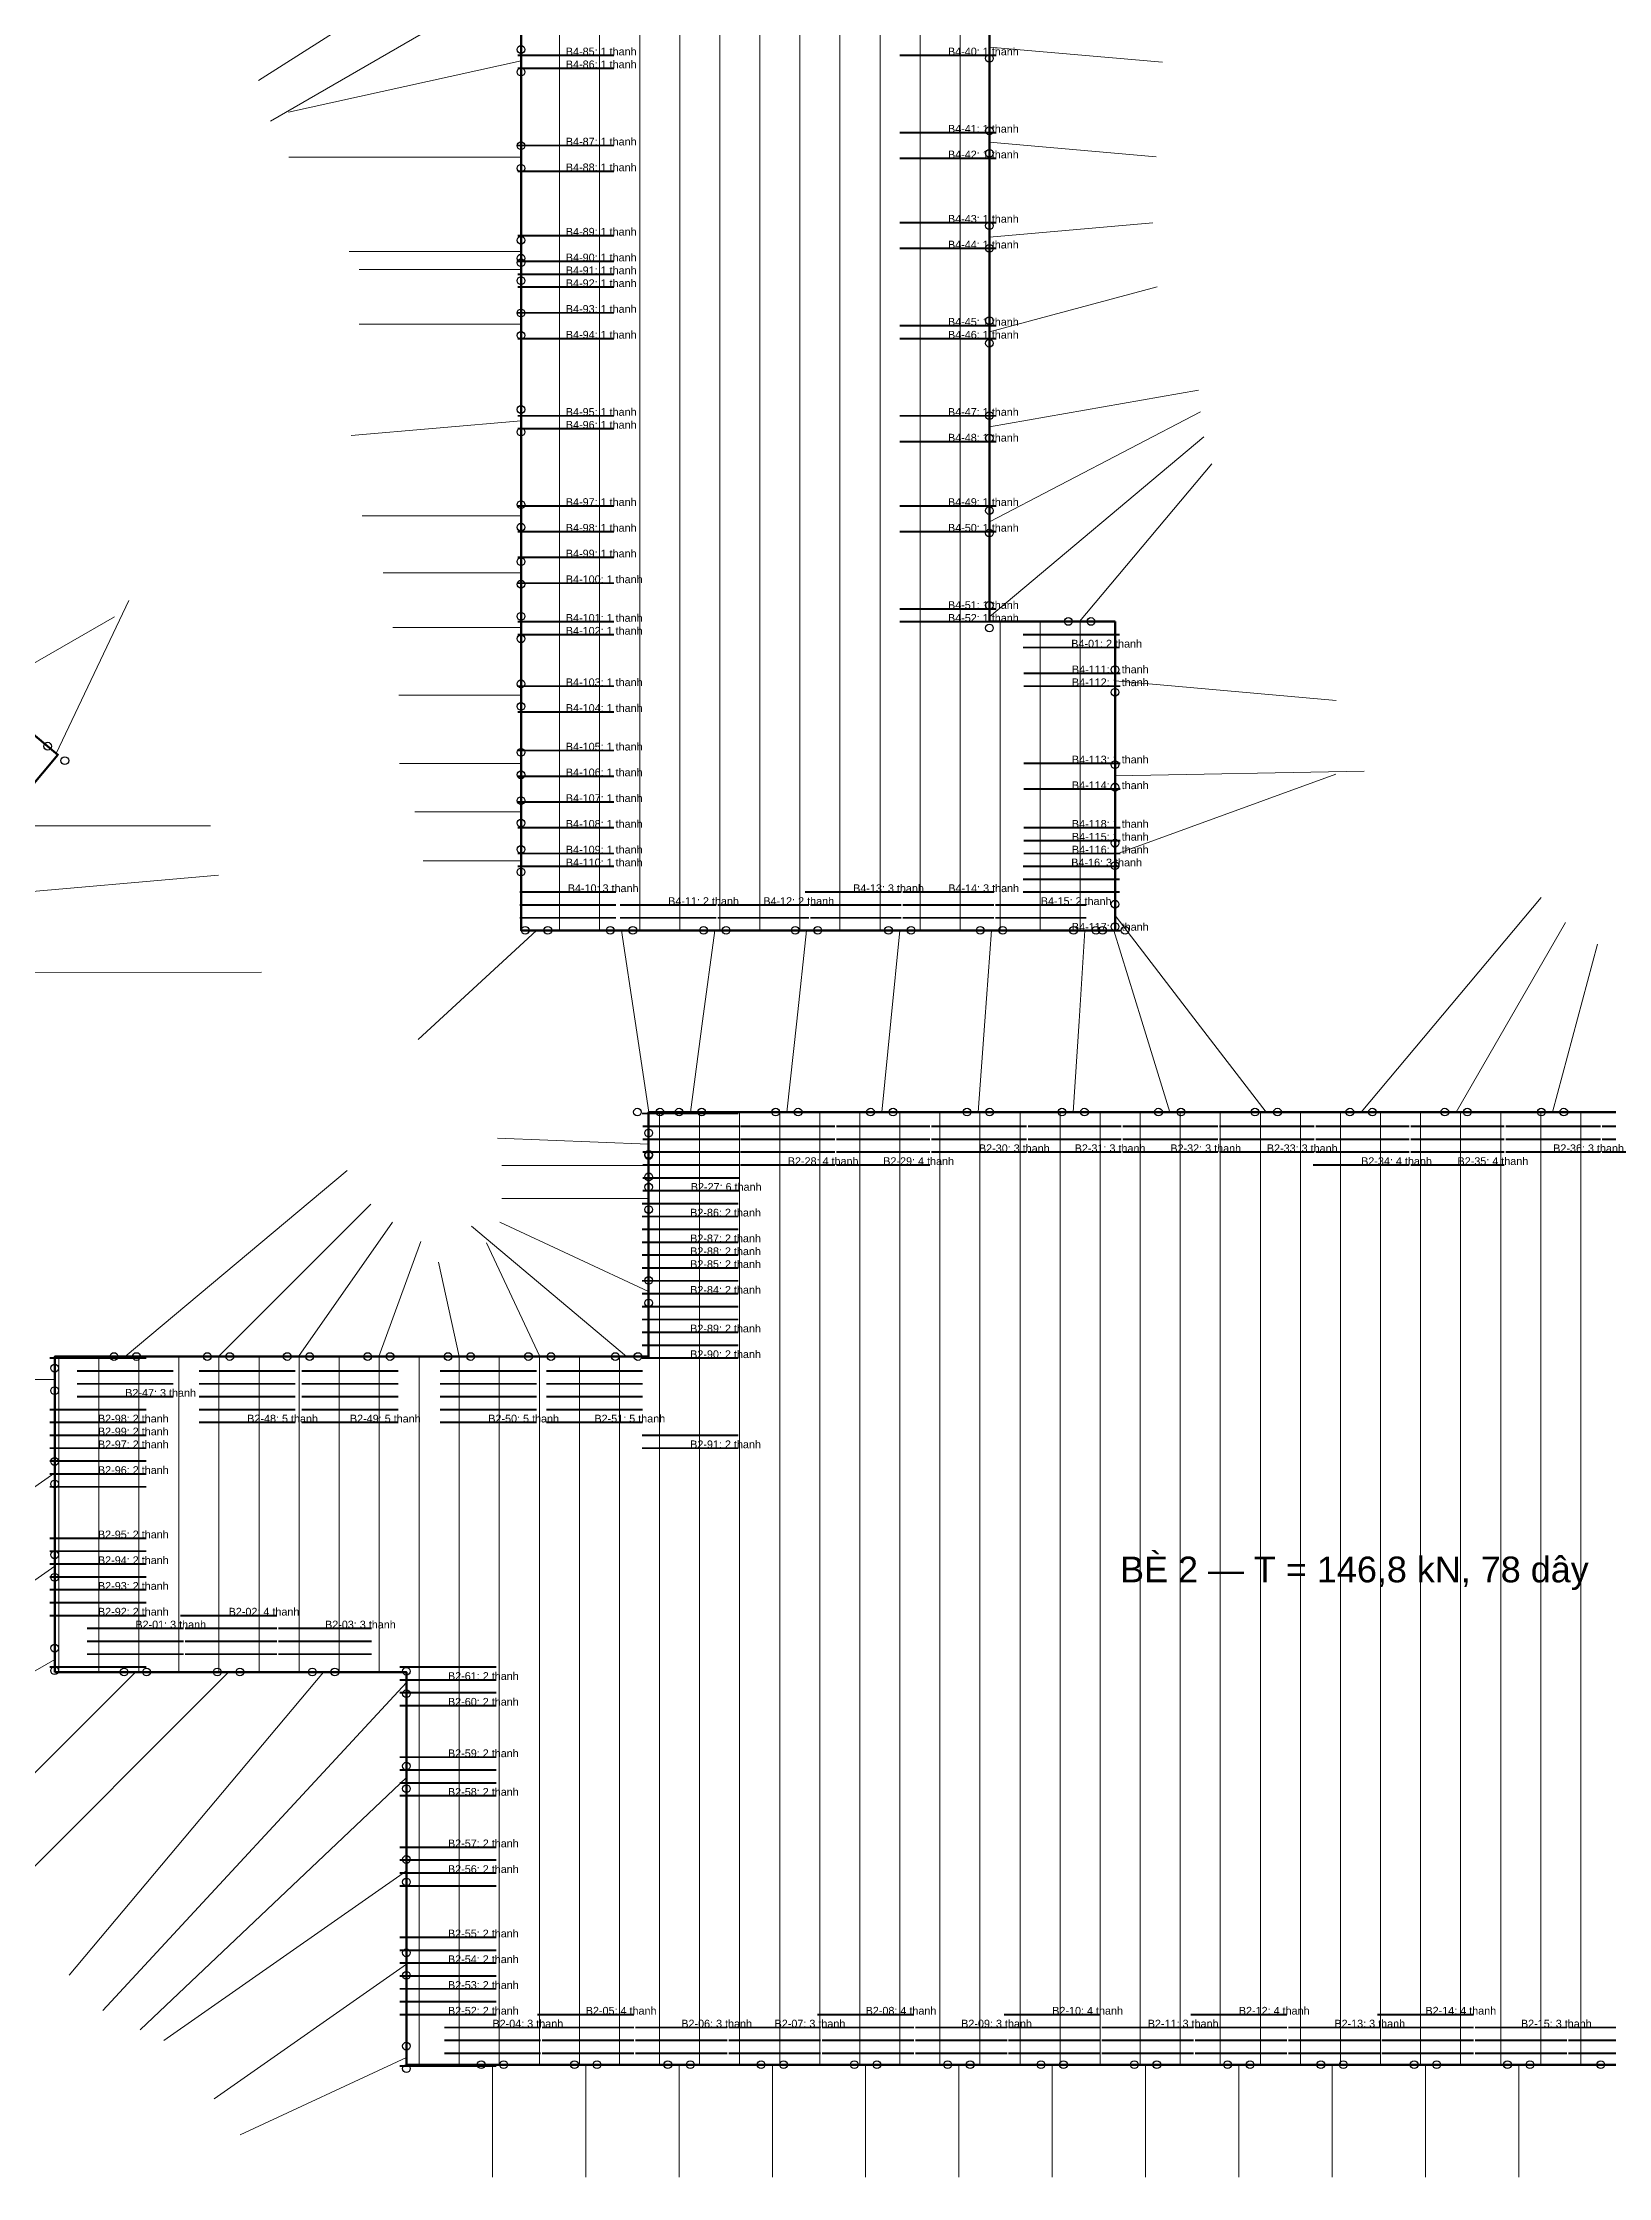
# Model space of a CAD drawing. Header units: metres. Extents: x -255 to 879, y -259 to 301.
# Drawn here: x 10.8 to 254.1, y -258.5 to 73.1 of the extents above; entities that cross this region are included whole.
import ezdxf

# ---------------------------------------------------------------- set-up
doc = ezdxf.new("R2010")
doc.units = ezdxf.units.M
for name, color, linetype, lineweight in [('BE_PIN', 7, 'Continuous', 50), ('BICH_NEO', 1, 'Continuous', 25), ('DAY_NEO', 5, 'Continuous', 0), ('GIA_CUONG_40x60', 1, 'Continuous', 70), ('KHUNG_C52', 8, 'Continuous', 0)]:
    doc.layers.add(name, color=color, linetype=linetype, lineweight=lineweight)
doc.styles.add('VN', font='arial.ttf')

msp = doc.modelspace()

# ---------------------------------------------------------------- linework, layer by layer
at = {"layer": 'BE_PIN'}
for points in [[(177.43, -16.81), (157.91, -16.81), (157.91, 241.19), (137.83, 241.19), (137.83, 283.19), (65.58, 283.19), (65.58, 81.19), (85.11, 81.19), (85.11, -64.81), (177.43, -64.81)], [(-241.45, 110.58), (-18.98, -75.84), (13.13, -37.52), (-209.34, 148.91)], [(12.64, -180.04), (67.3, -180.04), (67.3, -241.04), (361.13, -241.04), (361.13, -177.04), (395.55, -177.04), (395.55, -93.04), (104.94, -93.04), (104.94, -131.03), (12.64, -131.03)]]:
    msp.add_lwpolyline(points, close=True, dxfattribs=at)
at = {"layer": 'BICH_NEO'}
for centre in [(85.11, 72.05), (157.91, 70.67), (85.11, 68.55), (157.91, 59.42), (85.11, 57.1), (157.91, 55.92), (85.11, 53.6), (157.91, 44.67), (85.11, 42.42), (85.11, 39.63), (157.91, 41.17), (85.11, 38.92), (85.11, 36.13), (85.11, 31.12), (157.91, 29.92), (85.11, 27.62), (157.91, 26.42), (85.11, 16.12), (157.91, 15.17), (85.11, 12.62), (157.91, 11.67), (85.11, 1.33), (157.91, 0.42), (85.11, -2.17), (157.91, -3.08), (85.11, -7.52), (85.11, -11.02), (85.11, -16.01), (157.91, -14.33), (170.18, -16.81), (173.68, -16.81), (85.11, -19.51), (157.91, -17.83), (85.11, -26.51), (177.43, -24.31), (85.11, -30.01), (177.43, -27.81), (11.53, -36.19), (14.21, -38.43), (85.11, -37.14), (177.43, -39.06), (85.11, -40.64), (177.43, -42.56), (85.11, -44.64), (85.11, -48.14), (85.11, -52.23), (177.43, -51.25), (85.11, -55.73), (177.43, -54.75), (177.43, -60.74), (85.77, -64.81), (89.27, -64.81), (98.98, -64.81), (102.48, -64.81), (113.48, -64.81), (116.98, -64.81), (127.73, -64.81), (131.23, -64.81), (142.23, -64.81), (145.73, -64.81), (156.48, -64.81), (159.98, -64.81), (170.98, -64.81), (174.48, -64.81), (175.49, -64.81), (177.43, -64.24), (178.99, -64.81), (103.2, -93.04), (106.7, -93.04), (109.68, -93.04), (113.18, -93.04), (124.68, -93.04), (128.18, -93.04), (139.43, -93.04), (142.93, -93.04), (154.43, -93.04), (157.93, -93.04), (169.18, -93.04), (172.68, -93.04), (184.18, -93.04), (187.68, -93.04), (199.18, -93.04), (202.68, -93.04), (213.93, -93.04), (217.43, -93.04), (228.68, -93.04), (232.18, -93.04), (243.68, -93.04), (247.18, -93.04), (104.94, -96.28), (104.94, -99.6), (104.94, -99.78), (104.94, -103.1), (104.94, -104.69), (104.94, -108.19), (104.94, -119.19), (104.94, -122.69), (12.64, -132.82), (21.85, -131.02), (25.35, -131.02), (36.35, -131.02), (39.85, -131.02), (48.77, -131.02), (52.27, -131.02), (61.27, -131.02), (64.77, -131.02), (73.77, -131.02), (77.27, -131.02), (86.27, -131.02), (89.77, -131.02), (99.77, -131.02), (103.27, -131.02), (12.64, -136.32), (12.64, -147.32), (12.64, -150.82), (12.64, -161.82), (12.64, -165.32), (12.64, -176.32), (12.64, -179.82), (23.42, -180.04), (26.92, -180.04), (37.92, -180.04), (41.42, -180.04), (52.67, -180.04), (56.17, -180.04), (67.3, -179.91), (67.3, -183.41), (67.3, -194.66), (67.3, -198.16), (67.3, -209.16), (67.3, -212.66), (67.3, -223.66), (67.3, -227.16), (67.3, -238.16), (67.3, -241.66), (78.92, -241.04), (82.42, -241.04), (93.42, -241.04), (96.92, -241.04), (107.92, -241.04), (111.42, -241.04), (122.42, -241.04), (125.92, -241.04), (136.92, -241.04), (140.42, -241.04), (151.42, -241.04), (154.92, -241.04), (165.92, -241.04), (169.42, -241.04), (180.42, -241.04), (183.92, -241.04), (194.92, -241.04), (198.42, -241.04), (209.42, -241.04), (212.92, -241.04), (223.92, -241.04), (227.42, -241.04), (238.42, -241.04), (241.92, -241.04), (252.92, -241.04)]:
    msp.add_circle(centre, 0.6, dxfattribs=at)
at = {"layer": 'DAY_NEO'}
for p, q in [((66.24, 81.19), (44.31, 67.22)), ((81.24, 81.19), (46.17, 60.94)), ((85.11, 70.3), (48.98, 62.31)), ((157.91, 72.42), (184.81, 70.07)), ((157.91, 57.67), (183.81, 55.4)), ((85.11, 55.35), (49, 55.35)), ((157.91, 42.92), (183.31, 45.14)), ((85.11, 40.67), (58.4, 40.67)), ((85.11, 37.88), (59.95, 37.88)), ((157.91, 28.17), (183.99, 35.16)), ((85.11, 29.37), (59.97, 29.37)), ((157.91, 13.42), (190.41, 19.14)), ((85.11, 14.37), (58.71, 12.06)), ((157.91, -1.33), (190.73, 15.76)), ((157.91, -16.08), (191.23, 11.89)), ((171.93, -16.81), (192.5, 7.7)), ((85.11, -0.42), (60.4, -0.42)), ((85.11, -9.27), (63.67, -9.27)), ((1.57, -27.83), (21.92, -16.07)), ((12.87, -37.31), (24.14, -13.54)), ((85.11, -17.76), (65.17, -17.76)), ((177.43, -26.06), (211.8, -29.07)), ((85.11, -28.26), (66.11, -28.26)), ((85.11, -38.89), (66.21, -38.89)), ((177.43, -40.81), (216.14, -40.06)), ((177.43, -53), (211.73, -40.52)), ((85.11, -46.39), (68.61, -46.39)), ((3.87, -48.57), (36.87, -48.54)), ((-5.76, -60.07), (38.07, -56.21)), ((85.11, -53.98), (69.88, -53.98)), ((177.43, -62.49), (189.18, -77.76)), ((215.68, -93.04), (243.64, -59.72)), ((87.52, -64.81), (69.14, -81.76)), ((100.73, -64.81), (102.84, -78.93)), ((115.23, -64.81), (113.33, -78.93)), ((129.48, -64.81), (127.96, -78.93)), ((143.98, -64.81), (142.58, -78.93)), ((158.23, -64.81), (157.2, -78.93)), ((172.73, -64.81), (171.83, -78.93)), ((177.24, -64.81), (181.59, -78.93)), ((230.43, -93.04), (247.43, -63.6)), ((245.43, -93.04), (252.42, -66.96)), ((-15.24, -71.37), (44.76, -71.32)), ((104.95, -93.04), (102.84, -78.93)), ((111.43, -93.04), (113.33, -78.93)), ((126.43, -93.04), (127.96, -78.93)), ((141.18, -93.04), (142.58, -78.93)), ((156.18, -93.04), (157.2, -78.93)), ((170.93, -93.04), (171.83, -78.93)), ((185.93, -93.04), (181.59, -78.93)), ((200.93, -93.04), (189.18, -77.76)), ((104.94, -98.03), (81.46, -97.08)), ((23.6, -131.02), (58.07, -102.09)), ((104.94, -101.35), (82.12, -101.35)), ((38.1, -131.02), (61.79, -107.33)), ((104.94, -106.44), (82.15, -106.44)), ((50.52, -131.02), (65.15, -110.13)), ((101.52, -131.02), (77.39, -110.78)), ((104.94, -120.94), (81.83, -110.16)), ((63.02, -131.02), (69.52, -113.17)), ((88.02, -131.02), (79.77, -113.35)), ((75.52, -131.02), (72.28, -116.38)), ((12.64, -134.57), (-42.86, -134.57)), ((12.64, -149.07), (-31.18, -179.76)), ((12.64, -163.57), (-22.99, -188.52)), ((12.64, -178.07), (-15.51, -194.32)), ((25.17, -180.04), (-4.53, -209.74)), ((39.67, -180.04), (3.25, -216.46)), ((54.42, -180.04), (14.89, -227.15)), ((67.3, -181.66), (20.1, -232.63)), ((67.3, -196.41), (25.93, -235.62)), ((67.3, -210.91), (29.62, -237.29)), ((67.3, -225.41), (37.4, -246.35)), ((67.3, -239.91), (41.47, -251.95)), ((80.67, -241.04), (80.67, -258.54)), ((95.17, -241.04), (95.17, -258.54)), ((109.67, -241.04), (109.67, -258.54)), ((124.17, -241.04), (124.17, -258.54)), ((138.67, -241.04), (138.67, -258.54)), ((153.17, -241.04), (153.17, -258.54)), ((167.67, -241.04), (167.67, -258.54)), ((182.17, -241.04), (182.17, -258.54)), ((196.67, -241.04), (196.67, -258.54)), ((211.17, -241.04), (211.17, -258.54)), ((225.67, -241.04), (225.67, -258.54)), ((240.17, -241.04), (240.17, -258.54))]:
    msp.add_line(p, q, dxfattribs=at)
at = {"layer": 'GIA_CUONG_40x60', "const_width": 0.3}
for points in [[(84.58, 71.14), (99.58, 71.14)], [(143.97, 71.14), (158.97, 71.14)], [(84.58, 69.14), (99.58, 69.14)], [(84.58, 57.14), (99.58, 57.14)], [(143.97, 59.14), (158.97, 59.14)], [(84.58, 53.14), (99.58, 53.14)], [(143.97, 55.14), (158.97, 55.14)], [(84.58, 43.14), (99.58, 43.14)], [(143.97, 45.14), (158.97, 45.14)], [(143.97, 41.14), (158.97, 41.14)], [(84.58, 39.14), (99.58, 39.14)], [(84.58, 37.14), (99.58, 37.14)], [(84.58, 35.14), (99.58, 35.14)], [(84.58, 31.14), (99.58, 31.14)], [(84.58, 27.14), (99.58, 27.14)], [(143.97, 29.14), (158.97, 29.14)], [(143.97, 27.14), (158.97, 27.14)], [(84.58, 15.14), (99.58, 15.14)], [(84.58, 13.14), (99.58, 13.14)], [(143.97, 15.14), (158.97, 15.14)], [(143.97, 11.14), (158.97, 11.14)], [(84.58, 1.14), (99.58, 1.14)], [(143.97, 1.14), (158.97, 1.14)], [(84.58, -2.86), (99.58, -2.86)], [(143.97, -2.86), (158.97, -2.86)], [(84.58, -6.86), (99.58, -6.86)], [(84.58, -10.86), (99.58, -10.86)], [(143.97, -14.86), (158.97, -14.86)], [(84.58, -16.86), (99.58, -16.86)], [(84.58, -18.86), (99.58, -18.86)], [(143.97, -16.86), (158.97, -16.86)], [(163.13, -18.86), (178.13, -18.86)], [(163.13, -20.86), (178.13, -20.86)], [(163.23, -24.86), (178.23, -24.86)], [(84.58, -26.86), (99.58, -26.86)], [(163.23, -26.86), (178.23, -26.86)], [(84.58, -30.86), (99.58, -30.86)], [(84.58, -36.86), (99.58, -36.86)], [(163.23, -38.86), (178.23, -38.86)], [(84.58, -40.86), (99.58, -40.86)], [(163.23, -42.86), (178.23, -42.86)], [(84.58, -44.86), (99.58, -44.86)], [(84.58, -48.86), (99.58, -48.86)], [(163.23, -48.86), (178.23, -48.86)], [(84.58, -52.86), (99.58, -52.86)], [(163.23, -50.86), (178.23, -50.86)], [(163.23, -52.86), (178.23, -52.86)], [(84.58, -54.86), (99.58, -54.86)], [(163.13, -54.86), (178.13, -54.86)], [(84.88, -58.86), (99.88, -58.86)], [(129.23, -58.86), (144.23, -58.86)], [(144.43, -58.86), (158.6, -58.86)], [(163.13, -56.86), (178.13, -56.86)], [(163.13, -58.86), (178.13, -58.86)], [(84.88, -60.86), (99.88, -60.86)], [(84.88, -62.86), (99.88, -62.86)], [(100.48, -60.86), (115.48, -60.86)], [(100.48, -62.86), (115.48, -62.86)], [(115.68, -60.86), (129.85, -60.86)], [(115.68, -62.86), (129.85, -62.86)], [(130.06, -60.86), (144.23, -60.86)], [(130.06, -62.86), (144.23, -62.86)], [(144.43, -60.86), (158.6, -60.86)], [(144.43, -62.86), (158.6, -62.86)], [(158.81, -60.86), (172.98, -60.86)], [(158.81, -62.86), (172.98, -62.86)], [(163.23, -64.86), (178.23, -64.86)], [(103.9, -93.26), (118.9, -93.26)], [(104, -95.26), (119, -95.26)], [(119.2, -95.26), (133.93, -95.26)], [(134.13, -95.26), (148.68, -95.26)], [(148.88, -95.26), (163.68, -95.26)], [(163.88, -95.26), (178.43, -95.26)], [(178.63, -95.26), (193.43, -95.26)], [(193.63, -95.26), (208.43, -95.26)], [(208.63, -95.26), (223.18, -95.26)], [(223.38, -95.26), (237.93, -95.26)], [(238.13, -95.26), (252.93, -95.26)], [(253.13, -95.26), (267.68, -95.26)], [(104, -97.26), (119, -97.26)], [(104, -99.26), (119, -99.26)], [(119.2, -97.26), (133.93, -97.26)], [(119.2, -99.26), (133.93, -99.26)], [(134.13, -97.26), (148.68, -97.26)], [(134.13, -99.26), (148.68, -99.26)], [(148.88, -97.26), (163.68, -97.26)], [(148.88, -99.26), (163.68, -99.26)], [(163.88, -97.26), (178.43, -97.26)], [(163.88, -99.26), (178.43, -99.26)], [(178.63, -97.26), (193.43, -97.26)], [(178.63, -99.26), (193.43, -99.26)], [(193.63, -97.26), (208.43, -97.26)], [(193.63, -99.26), (208.43, -99.26)], [(208.63, -97.26), (223.18, -97.26)], [(208.63, -99.26), (223.18, -99.26)], [(223.38, -97.26), (237.93, -97.26)], [(223.38, -99.26), (237.93, -99.26)], [(238.13, -97.26), (252.93, -97.26)], [(238.13, -99.26), (252.93, -99.26)], [(253.13, -97.26), (267.68, -97.26)], [(253.13, -99.26), (267.68, -99.26)], [(104, -101.26), (119, -101.26)], [(119.2, -101.26), (133.93, -101.26)], [(134.13, -101.26), (148.68, -101.26)], [(208.18, -101.26), (223.18, -101.26)], [(223.38, -101.26), (237.93, -101.26)], [(104, -103.26), (119, -103.26)], [(104, -105.26), (119, -105.26)], [(103.9, -107.26), (118.9, -107.26)], [(103.9, -109.26), (118.9, -109.26)], [(103.9, -111.26), (118.9, -111.26)], [(103.9, -113.26), (118.9, -113.26)], [(103.9, -115.26), (118.9, -115.26)], [(103.9, -117.26), (118.9, -117.26)], [(103.9, -119.26), (118.9, -119.26)], [(103.9, -121.26), (118.9, -121.26)], [(103.9, -123.26), (118.9, -123.26)], [(103.9, -125.26), (118.9, -125.26)], [(103.9, -127.26), (118.9, -127.26)], [(103.9, -129.26), (118.9, -129.26)], [(11.86, -131.26), (26.86, -131.26)], [(103.9, -131.26), (118.9, -131.26)], [(16.1, -133.26), (31.1, -133.26)], [(16.1, -135.26), (31.1, -135.26)], [(35.06, -133.26), (50.06, -133.26)], [(35.06, -135.26), (50.06, -135.26)], [(51.02, -133.26), (66.02, -133.26)], [(51.02, -135.26), (66.02, -135.26)], [(72.52, -133.26), (87.52, -133.26)], [(72.52, -135.26), (87.52, -135.26)], [(89.02, -133.26), (104.02, -133.26)], [(89.02, -135.26), (104.02, -135.26)], [(11.86, -139.26), (26.86, -139.26)], [(16.1, -137.26), (31.1, -137.26)], [(35.06, -137.26), (50.06, -137.26)], [(35.06, -139.26), (50.06, -139.26)], [(51.02, -137.26), (66.02, -137.26)], [(51.02, -139.26), (66.02, -139.26)], [(72.52, -137.26), (87.52, -137.26)], [(72.52, -139.26), (87.52, -139.26)], [(89.02, -137.26), (104.02, -137.26)], [(89.02, -139.26), (104.02, -139.26)], [(11.86, -141.26), (26.86, -141.26)], [(35.06, -141.26), (50.06, -141.26)], [(51.02, -141.26), (66.02, -141.26)], [(72.52, -141.26), (87.52, -141.26)], [(89.02, -141.26), (104.02, -141.26)], [(11.86, -143.26), (26.86, -143.26)], [(11.86, -145.26), (26.86, -145.26)], [(103.9, -143.26), (118.9, -143.26)], [(103.9, -145.26), (118.9, -145.26)], [(11.86, -147.26), (26.86, -147.26)], [(11.86, -149.26), (26.86, -149.26)], [(11.86, -151.26), (26.86, -151.26)], [(11.86, -159.26), (26.86, -159.26)], [(11.86, -161.26), (26.86, -161.26)], [(11.86, -163.26), (26.86, -163.26)], [(11.86, -165.26), (26.86, -165.26)], [(11.86, -167.26), (26.86, -167.26)], [(11.86, -169.26), (26.86, -169.26)], [(11.86, -171.26), (26.86, -171.26)], [(32.17, -171.26), (47.17, -171.26)], [(17.67, -173.26), (32.67, -173.26)], [(17.67, -175.26), (32.67, -175.26)], [(32.87, -173.26), (47.17, -173.26)], [(32.87, -175.26), (47.17, -175.26)], [(47.37, -173.26), (61.92, -173.26)], [(47.37, -175.26), (61.92, -175.26)], [(17.67, -177.26), (32.67, -177.26)], [(32.87, -177.26), (47.17, -177.26)], [(47.37, -177.26), (61.92, -177.26)], [(11.86, -179.26), (26.86, -179.26)], [(66.26, -179.26), (81.26, -179.26)], [(66.26, -181.26), (81.26, -181.26)], [(66.26, -183.26), (81.26, -183.26)], [(66.26, -185.26), (81.26, -185.26)], [(66.26, -193.26), (81.26, -193.26)], [(66.26, -195.26), (81.26, -195.26)], [(66.26, -197.26), (81.26, -197.26)], [(66.26, -199.26), (81.26, -199.26)], [(66.26, -207.26), (81.26, -207.26)], [(66.26, -209.26), (81.26, -209.26)], [(66.26, -211.26), (81.26, -211.26)], [(66.26, -213.26), (81.26, -213.26)], [(66.26, -221.26), (81.26, -221.26)], [(66.26, -223.26), (81.26, -223.26)], [(66.26, -225.26), (81.26, -225.26)], [(66.26, -227.26), (81.26, -227.26)], [(66.26, -229.26), (81.26, -229.26)], [(66.26, -231.26), (81.26, -231.26)], [(66.26, -233.26), (81.26, -233.26)], [(73.17, -235.26), (88.17, -235.26)], [(87.67, -233.26), (102.67, -233.26)], [(88.37, -235.26), (102.67, -235.26)], [(102.87, -235.26), (117.17, -235.26)], [(117.37, -235.26), (131.67, -235.26)], [(131.17, -233.26), (146.17, -233.26)], [(131.87, -235.26), (146.17, -235.26)], [(146.37, -235.26), (160.67, -235.26)], [(160.17, -233.26), (175.17, -233.26)], [(160.87, -235.26), (175.17, -235.26)], [(175.37, -235.26), (189.67, -235.26)], [(189.17, -233.26), (204.17, -233.26)], [(189.87, -235.26), (204.17, -235.26)], [(204.37, -235.26), (218.67, -235.26)], [(218.17, -233.26), (233.17, -233.26)], [(218.87, -235.26), (233.17, -235.26)], [(233.37, -235.26), (247.67, -235.26)], [(247.87, -235.26), (262.17, -235.26)], [(73.17, -237.26), (88.17, -237.26)], [(88.37, -237.26), (102.67, -237.26)], [(102.87, -237.26), (117.17, -237.26)], [(117.37, -237.26), (131.67, -237.26)], [(131.87, -237.26), (146.17, -237.26)], [(146.37, -237.26), (160.67, -237.26)], [(160.87, -237.26), (175.17, -237.26)], [(175.37, -237.26), (189.67, -237.26)], [(189.87, -237.26), (204.17, -237.26)], [(204.37, -237.26), (218.67, -237.26)], [(218.87, -237.26), (233.17, -237.26)], [(233.37, -237.26), (247.67, -237.26)], [(247.87, -237.26), (262.17, -237.26)], [(66.26, -241.26), (81.26, -241.26)], [(73.17, -239.26), (88.17, -239.26)], [(88.37, -239.26), (102.67, -239.26)], [(102.87, -239.26), (117.17, -239.26)], [(117.37, -239.26), (131.67, -239.26)], [(131.87, -239.26), (146.17, -239.26)], [(146.37, -239.26), (160.67, -239.26)], [(160.87, -239.26), (175.17, -239.26)], [(175.37, -239.26), (189.67, -239.26)], [(189.87, -239.26), (204.17, -239.26)], [(204.37, -239.26), (218.67, -239.26)], [(218.87, -239.26), (233.17, -239.26)], [(233.37, -239.26), (247.67, -239.26)], [(247.87, -239.26), (262.17, -239.26)]]:
    msp.add_lwpolyline(points, dxfattribs=at)
at = {"layer": 'KHUNG_C52'}
for p, q in [((91.11, -64.81), (91.11, 283.19)), ((97.33, -64.81), (97.33, 283.19)), ((103.56, -64.81), (103.56, 283.19)), ((109.78, -64.81), (109.78, 283.19)), ((116.01, -64.81), (116.01, 283.19)), ((122.23, -64.81), (122.23, 283.19)), ((128.46, -64.81), (128.46, 283.19)), ((134.68, -64.81), (134.68, 283.19)), ((140.91, -64.81), (140.91, 241.19)), ((147.13, -64.81), (147.13, 241.19)), ((153.36, -64.81), (153.36, 241.19)), ((159.58, -64.81), (159.58, -16.81)), ((165.81, -64.81), (165.81, -16.81)), ((172.03, -64.81), (172.03, -16.81)), ((106.64, -241.04), (106.64, -93.04)), ((112.87, -241.04), (112.87, -93.04)), ((119.09, -241.04), (119.09, -93.04)), ((125.32, -241.04), (125.32, -93.04)), ((131.54, -241.04), (131.54, -93.04)), ((137.77, -241.04), (137.77, -93.04)), ((143.99, -241.04), (143.99, -93.04)), ((150.22, -241.04), (150.22, -93.04)), ((156.44, -241.04), (156.44, -93.04)), ((162.67, -241.04), (162.67, -93.04)), ((168.89, -241.04), (168.89, -93.04)), ((175.12, -241.04), (175.12, -93.04)), ((181.34, -241.04), (181.34, -93.04)), ((187.57, -241.04), (187.57, -93.04)), ((193.79, -241.04), (193.79, -93.04)), ((200.02, -241.04), (200.02, -93.04)), ((206.24, -241.04), (206.24, -93.04)), ((212.47, -241.04), (212.47, -93.04)), ((218.69, -241.04), (218.69, -93.04)), ((224.92, -241.04), (224.92, -93.04)), ((231.14, -241.04), (231.14, -93.04)), ((237.37, -241.04), (237.37, -93.04)), ((243.59, -241.04), (243.59, -93.04)), ((249.82, -241.04), (249.82, -93.04)), ((13.27, -180.04), (13.27, -131.03)), ((19.49, -180.04), (19.49, -131.03)), ((25.72, -180.04), (25.72, -131.03)), ((31.94, -180.04), (31.94, -131.03)), ((38.17, -180.04), (38.17, -131.03)), ((44.39, -180.04), (44.39, -131.03)), ((50.62, -180.04), (50.62, -131.03)), ((56.84, -180.04), (56.84, -131.03)), ((63.07, -180.04), (63.07, -131.03)), ((69.29, -241.04), (69.29, -131.03)), ((75.52, -241.04), (75.52, -131.03)), ((81.74, -241.04), (81.74, -131.03)), ((87.97, -241.04), (87.97, -131.03)), ((94.19, -241.04), (94.19, -131.03)), ((100.42, -241.04), (100.42, -131.03))]:
    msp.add_line(p, q, dxfattribs=at)

# ---------------------------------------------------------------- texts
at = {"layer": 'BE_PIN', "style": 'VN'}
msp.add_text('BÈ 2 — T = 146,8 kN, 78 dây', height=4, dxfattribs=at).set_placement((178.22, -166.1))
at = {"layer": 'GIA_CUONG_40x60', "style": 'VN'}
for s, p in [('B4-85: 1 thanh', (92.08, 71.14)), ('B4-86: 1 thanh', (92.08, 69.14)), ('B4-40: 1 thanh', (151.47, 71.14)), ('B4-41: 1 thanh', (151.47, 59.14)), ('B4-87: 1 thanh', (92.08, 57.14)), ('B4-42: 1 thanh', (151.47, 55.14)), ('B4-88: 1 thanh', (92.08, 53.14)), ('B4-89: 1 thanh', (92.08, 43.14)), ('B4-43: 1 thanh', (151.47, 45.14)), ('B4-90: 1 thanh', (92.08, 39.14)), ('B4-44: 1 thanh', (151.47, 41.14)), ('B4-91: 1 thanh', (92.08, 37.14)), ('B4-92: 1 thanh', (92.08, 35.14)), ('B4-93: 1 thanh', (92.08, 31.14)), ('B4-45: 1 thanh', (151.47, 29.14)), ('B4-94: 1 thanh', (92.08, 27.14)), ('B4-46: 1 thanh', (151.47, 27.14)), ('B4-95: 1 thanh', (92.08, 15.14)), ('B4-96: 1 thanh', (92.08, 13.14)), ('B4-47: 1 thanh', (151.47, 15.14)), ('B4-48: 1 thanh', (151.47, 11.14)), ('B4-97: 1 thanh', (92.08, 1.14)), ('B4-49: 1 thanh', (151.47, 1.14)), ('B4-98: 1 thanh', (92.08, -2.86)), ('B4-50: 1 thanh', (151.47, -2.86)), ('B4-99: 1 thanh', (92.08, -6.86)), ('B4-100: 1 thanh', (92.08, -10.86)), ('B4-101: 1 thanh', (92.08, -16.86)), ('B4-51: 1 thanh', (151.47, -14.86)), ('B4-52: 1 thanh', (151.47, -16.86)), ('B4-102: 1 thanh', (92.08, -18.86)), ('B4-01: 2 thanh', (170.63, -20.86)), ('B4-103: 1 thanh', (92.08, -26.86)), ('B4-111: 1 thanh', (170.73, -24.86)), ('B4-112: 1 thanh', (170.73, -26.86)), ('B4-104: 1 thanh', (92.08, -30.86)), ('B4-105: 1 thanh', (92.08, -36.86)), ('B4-106: 1 thanh', (92.08, -40.86)), ('B4-113: 1 thanh', (170.73, -38.86)), ('B4-114: 1 thanh', (170.73, -42.86)), ('B4-107: 1 thanh', (92.08, -44.86)), ('B4-108: 1 thanh', (92.08, -48.86)), ('B4-118: 1 thanh', (170.73, -48.86)), ('B4-115: 1 thanh', (170.73, -50.86)), ('B4-109: 1 thanh', (92.08, -52.86)), ('B4-116: 1 thanh', (170.73, -52.86)), ('B4-110: 1 thanh', (92.08, -54.86)), ('B4-16: 3 thanh', (170.63, -54.86)), ('B4-10: 3 thanh', (92.38, -58.86)), ('B4-11: 2 thanh', (107.98, -60.86)), ('B4-12: 2 thanh', (122.77, -60.86)), ('B4-13: 3 thanh', (136.73, -58.86)), ('B4-14: 3 thanh', (151.52, -58.86)), ('B4-15: 2 thanh', (165.89, -60.86)), ('B4-117: 1 thanh', (170.73, -64.86)), ('B2-30: 3 thanh', (156.28, -99.26)), ('B2-31: 3 thanh', (171.16, -99.26)), ('B2-32: 3 thanh', (186.03, -99.26)), ('B2-33: 3 thanh', (201.03, -99.26)), ('B2-36: 3 thanh', (245.53, -99.26)), ('B2-28: 4 thanh', (126.57, -101.26)), ('B2-29: 4 thanh', (141.41, -101.26)), ('B2-34: 4 thanh', (215.68, -101.26)), ('B2-35: 4 thanh', (230.66, -101.26)), ('B2-27: 6 thanh', (111.5, -105.26)), ('B2-86: 2 thanh', (111.4, -109.26)), ('B2-87: 2 thanh', (111.4, -113.26)), ('B2-88: 2 thanh', (111.4, -115.26)), ('B2-85: 2 thanh', (111.4, -117.26)), ('B2-84: 2 thanh', (111.4, -121.26)), ('B2-89: 2 thanh', (111.4, -127.26)), ('B2-90: 2 thanh', (111.4, -131.26)), ('B2-47: 3 thanh', (23.6, -137.26)), ('B2-98: 2 thanh', (19.36, -141.26)), ('B2-99: 2 thanh', (19.36, -143.26)), ('B2-48: 5 thanh', (42.56, -141.26)), ('B2-49: 5 thanh', (58.52, -141.26)), ('B2-50: 5 thanh', (80.02, -141.26)), ('B2-51: 5 thanh', (96.52, -141.26)), ('B2-97: 2 thanh', (19.36, -145.26)), ('B2-91: 2 thanh', (111.4, -145.26)), ('B2-96: 2 thanh', (19.36, -149.26)), ('B2-95: 2 thanh', (19.36, -159.26)), ('B2-94: 2 thanh', (19.36, -163.26)), ('B2-93: 2 thanh', (19.36, -167.26)), ('B2-92: 2 thanh', (19.36, -171.26)), ('B2-01: 3 thanh', (25.17, -173.26)), ('B2-02: 4 thanh', (39.67, -171.26)), ('B2-03: 3 thanh', (54.65, -173.26)), ('B2-61: 2 thanh', (73.76, -181.26)), ('B2-60: 2 thanh', (73.76, -185.26)), ('B2-59: 2 thanh', (73.76, -193.26)), ('B2-58: 2 thanh', (73.76, -199.26)), ('B2-57: 2 thanh', (73.76, -207.26)), ('B2-56: 2 thanh', (73.76, -211.26)), ('B2-55: 2 thanh', (73.76, -221.26)), ('B2-54: 2 thanh', (73.76, -225.26)), ('B2-53: 2 thanh', (73.76, -229.26)), ('B2-52: 2 thanh', (73.76, -233.26)), ('B2-05: 4 thanh', (95.17, -233.26)), ('B2-08: 4 thanh', (138.67, -233.26)), ('B2-10: 4 thanh', (167.67, -233.26)), ('B2-12: 4 thanh', (196.67, -233.26)), ('B2-14: 4 thanh', (225.67, -233.26)), ('B2-04: 3 thanh', (80.67, -235.26)), ('B2-06: 3 thanh', (110.02, -235.26)), ('B2-07: 3 thanh', (124.52, -235.26)), ('B2-09: 3 thanh', (153.52, -235.26)), ('B2-11: 3 thanh', (182.52, -235.26)), ('B2-13: 3 thanh', (211.52, -235.26)), ('B2-15: 3 thanh', (240.52, -235.26))]:
    msp.add_text(s, height=1.2, dxfattribs=at).set_placement(p)

doc.saveas('drawing.dxf')
